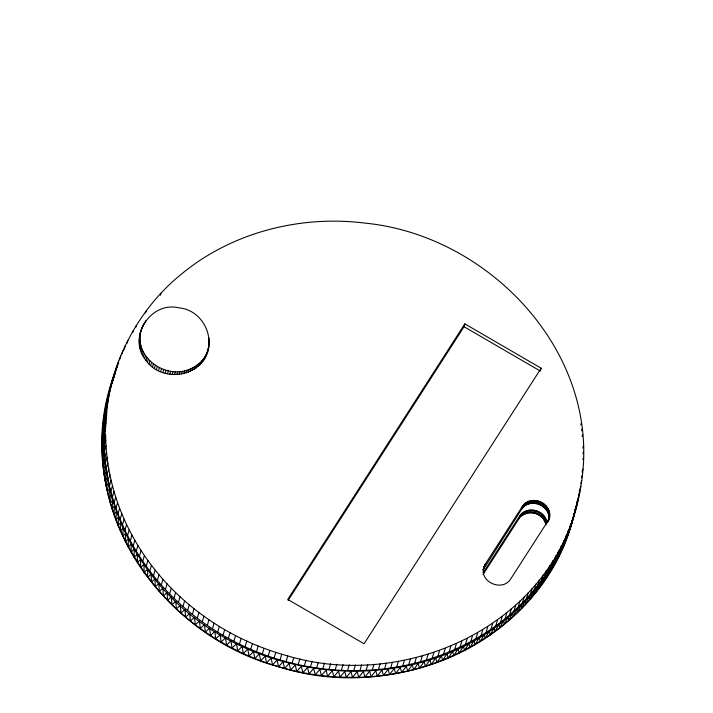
<?xml version="1.0" encoding="UTF-8"?>
<svg xmlns="http://www.w3.org/2000/svg" width="713" height="713" viewBox="0 0 713 713"><rect width="100%" height="100%" fill="white"/><g stroke="black" fill="none" stroke-linecap="round" stroke-linejoin="round"><path stroke-width="1.07" d="M103.991 439.939C103.742 376.517 132.484 313.114 182.296 273.391C232.661 232.171 300.503 215.059 364.682 223.071C491.034 235.29 603.617 355.93 580.837 486.195C571.291 549.518 531.836 607.164 475.999 638.581C419.217 671.575 349.147 678.829 286.091 661.619C222.83 644.695 165.879 603.073 133.215 545.989C117.618 518.85 107.663 488.423 104.838 457.22C102.85 441.775 106.478 426.811 106.745 411.312C108.162 398.032 110.88 384.895 114.864 372.141M209.052 344.736C207.331 375.911 162.724 384.851 145.942 360.341C127.083 338.033 150.283 301.055 178.66 307.811C208.249 310.155 221.859 352.953 193.25 367.436C169.195 382.106 132.823 358.398 141.121 330.074M483.102 569.919L485.303 564.108L522.201 506.702C531.265 492.015 556.666 505.749 548.19 521.453C553.279 506.328 529.42 496.177 521.381 509.554L483.12 569.839M578.537 495.642L578.867 493.77M577.236 502.193L578.198 497.522M576.559 505.232L577.557 500.553M575.338 509.055C549.295 638.581 398.469 705.986 278.471 666.682C154.561 633.777 66.042 494.67 115.845 370.43M572.619 519.706L578.671 497.433M576.336 506.168L571.247 524.804L576.273 506.301M575.828 507.059L577.485 500.678M483.931 566.995C478.842 582.111 502.701 592.262 510.74 578.894L547.637 521.488L549.295 517.576M110.123 388.843L111.754 383.148M115.283 371.455L116.647 366.705M108.804 394.405L110.435 388.719M115.337 371.5L118.59 361.322M107.645 400.011L109.276 394.316M119.588 359.789L120.675 355.992M106.638 405.652L108.269 399.957M122.101 353.577L122.921 350.725M105.8 411.312L107.431 405.617M124.222 349.317L125.31 345.52M105.114 417.007L106.745 411.312M127.039 343.229L127.85 340.377M104.588 422.72L106.219 417.025M104.232 428.442L105.863 422.756M132.823 332.205L133.367 330.306M104.027 434.19L105.658 428.495M135.8 327.285L136.343 325.386M104.107 445.696L105.738 440.01L105.622 434.244M104.392 451.463L106.023 445.768L105.738 440.01M145.55 313.007L146.094 311.109M104.838 457.22L106.469 451.525L106.023 445.768M139.775 335.128L140.613 332.196M141.789 327.998L140.283 333.007M141.771 328.907L142.618 325.975M139.418 337.276L140.256 334.344M139.222 339.459L140.069 336.527M142.743 326.955L143.589 324.023M139.195 341.652L140.033 338.72M144.142 324.085L144.703 322.133M139.32 343.844L140.158 340.912M145.399 322.285L145.96 320.333M105.435 462.978L107.066 457.283L106.469 451.525M139.614 346.037L140.452 343.105M140.06 348.211L140.907 345.279M106.201 468.717L107.832 463.022L107.066 457.283M140.666 350.35L141.513 347.418M141.432 352.463L142.27 349.53M107.119 474.448L108.759 468.753L107.832 463.022M142.342 354.521L143.179 351.589M160.416 295.218L160.96 293.319M143.402 356.536L144.24 353.603M108.207 480.161L109.838 474.466L108.759 468.753M144.605 358.47L145.443 355.537M109.445 485.856L111.076 480.161L109.838 474.466M145.942 360.341L146.78 357.409M147.404 362.124L148.251 359.192M110.845 491.524L112.476 485.829L111.076 480.161M148.999 363.817L149.837 360.885M112.396 497.157L114.027 491.462L112.476 485.829M150.701 365.404L151.548 362.471M152.52 366.892L153.357 363.96M114.107 502.763L115.738 497.068L114.027 491.462M154.427 368.264L155.274 365.332M115.969 508.333L117.6 502.638L115.738 497.068M156.432 369.512L157.279 366.58M158.518 370.635L159.356 367.703M117.984 513.859L119.615 508.164L117.6 502.638M160.675 371.633L161.512 368.701M120.149 519.349L121.789 513.654L119.615 508.164M162.894 372.489L163.732 369.557M165.158 373.211L166.004 370.279M122.476 524.786L124.107 519.091L121.789 513.654M167.466 373.781L168.313 370.849M124.935 530.169L126.566 524.474L124.107 519.091M169.81 374.209L170.648 371.277M172.163 374.494L173.001 371.562M127.556 535.499L129.187 529.812L126.566 524.474M174.525 374.619L175.371 371.687M176.886 374.601L177.724 371.669M130.31 540.775L131.941 535.08L129.187 529.812M179.23 374.432L180.077 371.5M181.557 374.12L182.394 371.188M133.215 545.989L134.846 540.294L131.941 535.08M183.838 373.657L184.685 370.724M186.075 373.042L186.922 370.109M136.254 551.131L137.885 545.436L134.846 540.294M188.259 372.293L189.105 369.361M190.371 371.402L191.218 368.469M192.412 370.368L193.25 367.436M139.436 556.211L141.076 550.516L137.885 545.436M194.364 369.218L195.202 366.286M196.218 367.935L197.055 365.003M197.964 366.535L198.802 363.603M142.76 561.211L144.391 555.516L141.076 550.516M199.604 365.02L200.442 362.088M201.119 363.407L201.957 360.475M202.51 361.687L203.348 358.755M208.579 340.128L209.141 338.176M208.437 343.301L209.274 340.368M203.766 359.887L204.604 356.955M208.677 344.513L209.239 342.561M204.881 357.997L205.718 355.065M205.852 356.037L206.69 353.104M206.672 354.022L208.695 346.892M146.218 566.14L147.849 560.445L144.391 555.516M149.801 570.988L151.432 565.293L147.849 560.445M153.518 575.756L155.149 570.061L151.432 565.293M157.368 580.435L158.999 574.74L155.149 570.061M161.334 585.025L162.965 579.339L158.999 574.74M165.425 589.526L167.065 583.84L162.965 579.339M169.641 593.938L171.272 588.243L167.065 583.84M173.972 598.243L175.603 592.548L171.272 588.243M178.41 602.449L180.05 596.754L175.603 592.548M182.965 606.549L184.605 600.863L180.05 596.754M187.626 610.551L189.266 604.856L184.605 600.863M192.394 614.437L194.025 608.742L189.266 604.856M197.269 618.216L198.9 612.52L194.025 608.742M202.234 621.879L203.865 616.184L198.9 612.52M207.296 625.426L208.927 619.731L203.865 616.184M212.447 628.848L214.078 623.153L208.927 619.731M217.688 632.155L219.319 626.46L214.078 623.153M223.009 635.336L224.64 629.641L219.319 626.46M228.418 638.393L230.049 632.698L224.64 629.641M233.9 641.317L235.531 635.622L230.049 632.698M239.452 644.115L241.092 638.42L235.531 635.622M245.085 646.78L246.716 641.085L241.092 638.42M250.771 649.311L252.402 643.625L246.716 641.085M256.528 651.709L258.159 646.023L252.402 643.625M262.339 653.973L263.97 648.277L258.159 646.023M268.204 656.094L269.844 650.399L263.97 648.277M274.122 658.081L275.753 652.386L269.844 650.399M280.084 659.917L281.724 654.222L275.753 652.386M286.091 661.619L287.722 655.924C402.622 690.184 543.707 629.107 575.881 508.529M292.134 663.179L293.774 657.484M298.212 664.587L299.852 658.892M304.326 665.853L305.957 660.158M310.458 666.976L312.089 661.281M316.617 667.947L318.248 662.252M322.793 668.767L324.424 663.072M328.978 669.445L330.609 663.75M335.172 669.97L336.803 664.275M341.375 670.354L343.006 664.659M347.579 670.577L349.21 664.89M353.782 670.657L355.413 664.971M359.976 670.594L361.607 664.899M288.132 600.391L464.029 326.714L464.84 323.871L541.158 368.22L540.606 370.118M366.152 670.372L367.792 664.676M372.32 670.006L373.951 664.311M378.469 669.48L380.1 663.794M384.592 668.821L386.223 663.126M390.679 668.001L392.319 662.306M396.749 667.038L398.38 661.343M402.774 665.933L404.405 660.238M408.754 664.676L410.385 658.981M414.699 663.268L416.33 657.582M420.59 661.726L422.221 656.031M426.427 660.033L428.058 654.338M432.212 658.206L433.843 652.511M437.934 656.227L439.565 650.532M443.593 654.115L445.224 648.42M449.19 651.86L450.821 646.174M454.707 649.472L456.338 643.786M460.152 646.949L461.783 641.254M483.494 568.84L484.305 565.997M483.949 567.878L484.76 565.035M484.483 566.96L485.303 564.108M465.518 644.294L467.149 638.598M470.803 641.504L472.434 635.809M475.999 638.581L477.63 632.894M481.106 635.541L482.737 629.846M486.114 632.369L487.754 626.674M521.381 509.554L522.201 506.702M482.995 574.642L518.707 519.091C522.317 504.644 546.301 508.806 546.889 523.101M518.707 519.091L520.214 515.267M522.005 508.672L522.816 505.829M522.691 507.843L523.511 505M519.394 518.119L520.998 514.358M523.458 507.077L524.278 504.225M520.178 517.21L521.863 513.52M524.287 506.364L525.107 503.521M521.051 516.364L521.996 515.606L522.816 512.763M525.178 505.722L525.989 502.87M521.996 515.606L523.012 514.929L523.832 512.086M526.123 505.143L526.934 502.3M491.034 629.071L492.665 623.376M523.012 514.929L524.1 514.34L524.911 511.488M527.112 504.644L527.932 501.792M524.1 514.34L525.24 513.841L526.051 510.989M528.146 504.216L528.966 501.364M525.24 513.841L526.426 513.44L527.237 510.588M529.224 503.868L530.035 501.016M526.426 513.44L527.647 513.137L528.467 510.285M530.329 503.601L531.14 500.749M495.856 625.649L497.487 619.953M531.452 503.414L532.272 500.562M527.647 513.137L528.903 512.932L529.714 510.089M532.593 503.307L533.413 500.464M528.903 512.932L530.169 512.834L530.989 509.991M533.752 503.289L534.563 500.446M530.169 512.834L531.452 512.843L532.272 509.991M500.571 622.11L502.202 616.415M534.902 503.36L535.721 500.508M531.452 512.843L532.736 512.95L533.556 510.107M536.051 503.512L536.871 500.66M532.736 512.95L534.01 513.164L534.821 510.312M537.192 503.743L538.003 500.891M505.178 618.456L506.809 612.761M546.452 520.74L545.632 523.592C544.251 518.699 540.089 514.875 535.258 513.476L536.078 510.633M538.306 504.055L539.126 501.203M536.479 513.886L537.299 511.043M539.402 504.447L540.213 501.604M537.664 514.394L538.484 511.551M540.463 504.92L541.274 502.068M509.67 614.686L511.31 608.991M538.805 515L539.616 512.148M541.479 505.464L542.299 502.612M542.459 506.078L543.27 503.235M539.884 515.686L540.695 512.843M543.377 506.756L544.197 503.913M540.9 516.453L541.711 513.61M514.064 610.809L515.695 605.114M544.242 507.504L545.062 504.661M541.844 517.299L542.655 514.456M545.053 508.307L545.864 505.464M542.709 518.217L543.52 515.374M545.784 509.162L546.604 506.319M518.333 606.816L519.964 601.121M543.484 519.198L544.304 516.355M546.452 510.071L547.263 507.219M544.171 520.232L544.99 517.388M547.04 511.016L547.851 508.173M544.759 521.319L545.579 518.467M547.548 511.996L548.359 509.153M545.249 522.433L546.069 519.59M547.976 513.012L548.787 510.169M522.486 602.717L524.117 597.031M548.315 514.055L549.126 511.203M548.564 515.107L549.384 512.264M545.908 524.759L546.728 521.916M548.725 516.176L549.545 513.324M548.805 517.246L549.616 514.403M547.629 522.46L548.172 520.561M548.787 518.315L549.598 515.472M548.092 521.497L548.636 519.599M548.671 519.376L549.491 516.533M526.515 598.519L528.146 592.824M530.427 594.223L532.058 588.528M580.73 425.028L581.273 423.13M534.206 589.82L535.837 584.125M581.496 430.768L582.04 428.869M537.86 585.328L539.491 579.633M582.102 436.525L582.646 434.627M541.381 580.739L543.012 575.043M544.768 576.059L546.399 570.373M582.824 448.04L583.368 446.142M548.021 571.3L549.652 565.605M582.94 453.798L583.492 451.899M551.131 566.461L552.762 560.766M582.904 459.555L583.448 457.657M554.108 561.532L555.739 555.846M556.933 556.532L558.564 550.846M582.066 471.97L582.886 469.127M559.625 551.461L561.256 545.775M581.55 477.683L582.361 474.84M562.165 546.327L563.796 540.632M580.863 483.378L581.683 480.526M564.553 541.114L566.184 535.427M579.206 491.89L580.837 486.195M566.799 535.846L568.43 530.151M568.894 530.517L570.525 524.83M578.475 496.578L579.838 491.827M570.828 525.133L572.459 519.447M575.721 508.699L577.352 503.004M111.593 383.318L115.016 372.4M115.836 370.573L110.06 388.861L115.212 373.425M116.157 369.53L117.19 366.847M116.95 367.017L118.697 362.578M464.84 323.871L287.749 599.41L364.058 643.768L541.158 368.22M483.218 572.717L519.519 516.239M534.01 513.164L535.258 513.476M281.724 654.222L287.722 655.924M464.029 326.714L540.338 371.072M575.177 509.822A240.406 220.299 16 0 1 279.22 666.905A240.406 220.299 16 0 1 114.428 375.493M137.342 554.259L137.324 562.504L140.595 559.331C106.959 509.144 94.571 444.466 110.916 385.938L105.996 405.608L107.084 402.738L104.954 411.258L106.13 408.406L104.08 416.945L105.337 414.101L103.367 422.657L104.695 419.823L102.806 428.388L104.223 425.563L102.414 434.137L103.92 431.32L102.191 439.903L103.768 437.096L102.119 445.678L103.777 442.871L102.217 451.454L103.955 448.655L102.476 457.238L104.294 454.439L102.895 463.022L104.793 460.224L103.474 468.806L105.462 465.999L104.214 474.573L106.282 471.756L105.123 480.33L107.262 477.505L106.184 486.07L108.412 483.236L107.405 491.792L109.713 488.949L108.795 497.478L111.175 494.626L110.328 503.146L112.797 500.276L112.03 508.779L114.57 505.891L113.884 514.376L116.495 511.471L115.889 519.937L118.581 517.005L118.046 525.445L120.818 522.495L120.363 530.909L123.206 527.932L122.823 536.328L125.746 533.315L125.435 541.684L128.429 538.654L128.188 546.987L131.254 543.921L131.094 552.227L134.231 549.126L134.133 557.397L137.342 554.259M546.978 573.51L546.942 576.79C555.044 558.431 566.666 541.497 572.022 521.854L567.593 535.695L568.216 532.691L563.323 546.372L563.796 543.306L560.962 551.612L561.354 548.52L558.448 556.8L558.769 553.662L555.792 561.906L556.042 558.742L552.985 566.942L553.163 563.742L550.035 571.906L550.142 568.671C458.664 713.954 229.702 699.301 140.595 559.331L140.648 567.53L143.99 564.322L144.106 572.486L147.52 569.241L147.698 577.361L151.174 574.072L151.423 582.147L154.962 578.822L155.274 586.852L158.883 583.484L159.257 591.469L162.929 588.056L163.357 595.997L167.092 592.53L167.582 600.426L171.37 596.906L171.922 604.758L175.772 601.193L176.387 608.982L180.291 605.364L180.95 613.109L184.908 609.437L185.63 617.128L189.64 613.403L190.416 621.032L194.48 617.253L195.3 624.829L199.417 620.987L200.282 628.51L204.444 624.606L205.371 632.066L209.577 628.108L210.54 635.506L214.791 631.495L215.798 638.83L220.094 634.748L221.146 642.021L225.486 637.877L226.574 645.096L230.95 640.88L232.081 648.028L236.493 643.759L237.661 650.835L242.108 646.504L243.311 653.518L247.794 649.106L249.033 656.058L253.543 651.584L254.808 658.455L259.354 653.919L260.646 660.728L265.218 656.112L266.537 662.849L271.136 658.17L272.482 664.837L277.107 660.086L278.471 666.682L283.114 661.86L284.505 668.384L289.166 663.482L290.574 669.935L295.262 664.971L296.679 671.352L301.376 666.307L302.82 672.609L307.526 667.493L308.979 673.723L313.702 668.536L315.164 674.694L319.896 669.427L321.367 675.514L326.099 670.167L327.579 676.182L332.32 670.764L333.8 676.699L338.55 671.209L340.03 677.065L344.78 671.503L346.26 677.288L351.001 671.646L352.48 677.35L357.231 671.637L358.701 677.27L363.443 671.477L364.904 677.029L369.637 671.165L371.099 676.646L375.813 670.701L377.266 676.111L381.972 670.095L383.407 675.425L388.104 669.329L389.53 674.587L394.209 668.42L395.608 673.607L400.269 667.359L401.651 672.475L406.294 666.156L407.658 671.191L412.274 664.801L413.62 669.765L418.21 663.304L419.529 668.188L424.092 661.655L425.385 666.477L429.921 659.873L431.187 664.614L435.696 657.939L436.926 662.609L441.4 655.862L442.595 660.47L447.042 653.652L448.201 658.188L452.603 651.299L453.726 655.764L458.103 648.812L459.181 653.206L463.512 646.183L464.555 650.514L468.851 643.429L469.849 647.698L474.092 640.541L475.054 644.739L479.252 637.52L480.161 641.655L484.314 634.374L485.179 638.447L489.287 631.103L490.098 635.114L494.154 627.707L494.92 631.656L498.922 624.187L499.635 628.082L503.583 620.56L504.234 624.392L508.128 616.807L508.734 620.577L512.567 612.939L513.11 616.665L516.889 608.964L517.38 612.627L521.096 604.882L521.515 608.492L525.178 600.694L525.543 604.259L529.135 596.407L529.438 599.909L532.967 592.013L533.208 595.471L536.675 587.521L536.844 590.934L540.24 582.94L540.347 586.309L543.68 578.27L543.716 581.594L546.978 573.51"/></g></svg>
